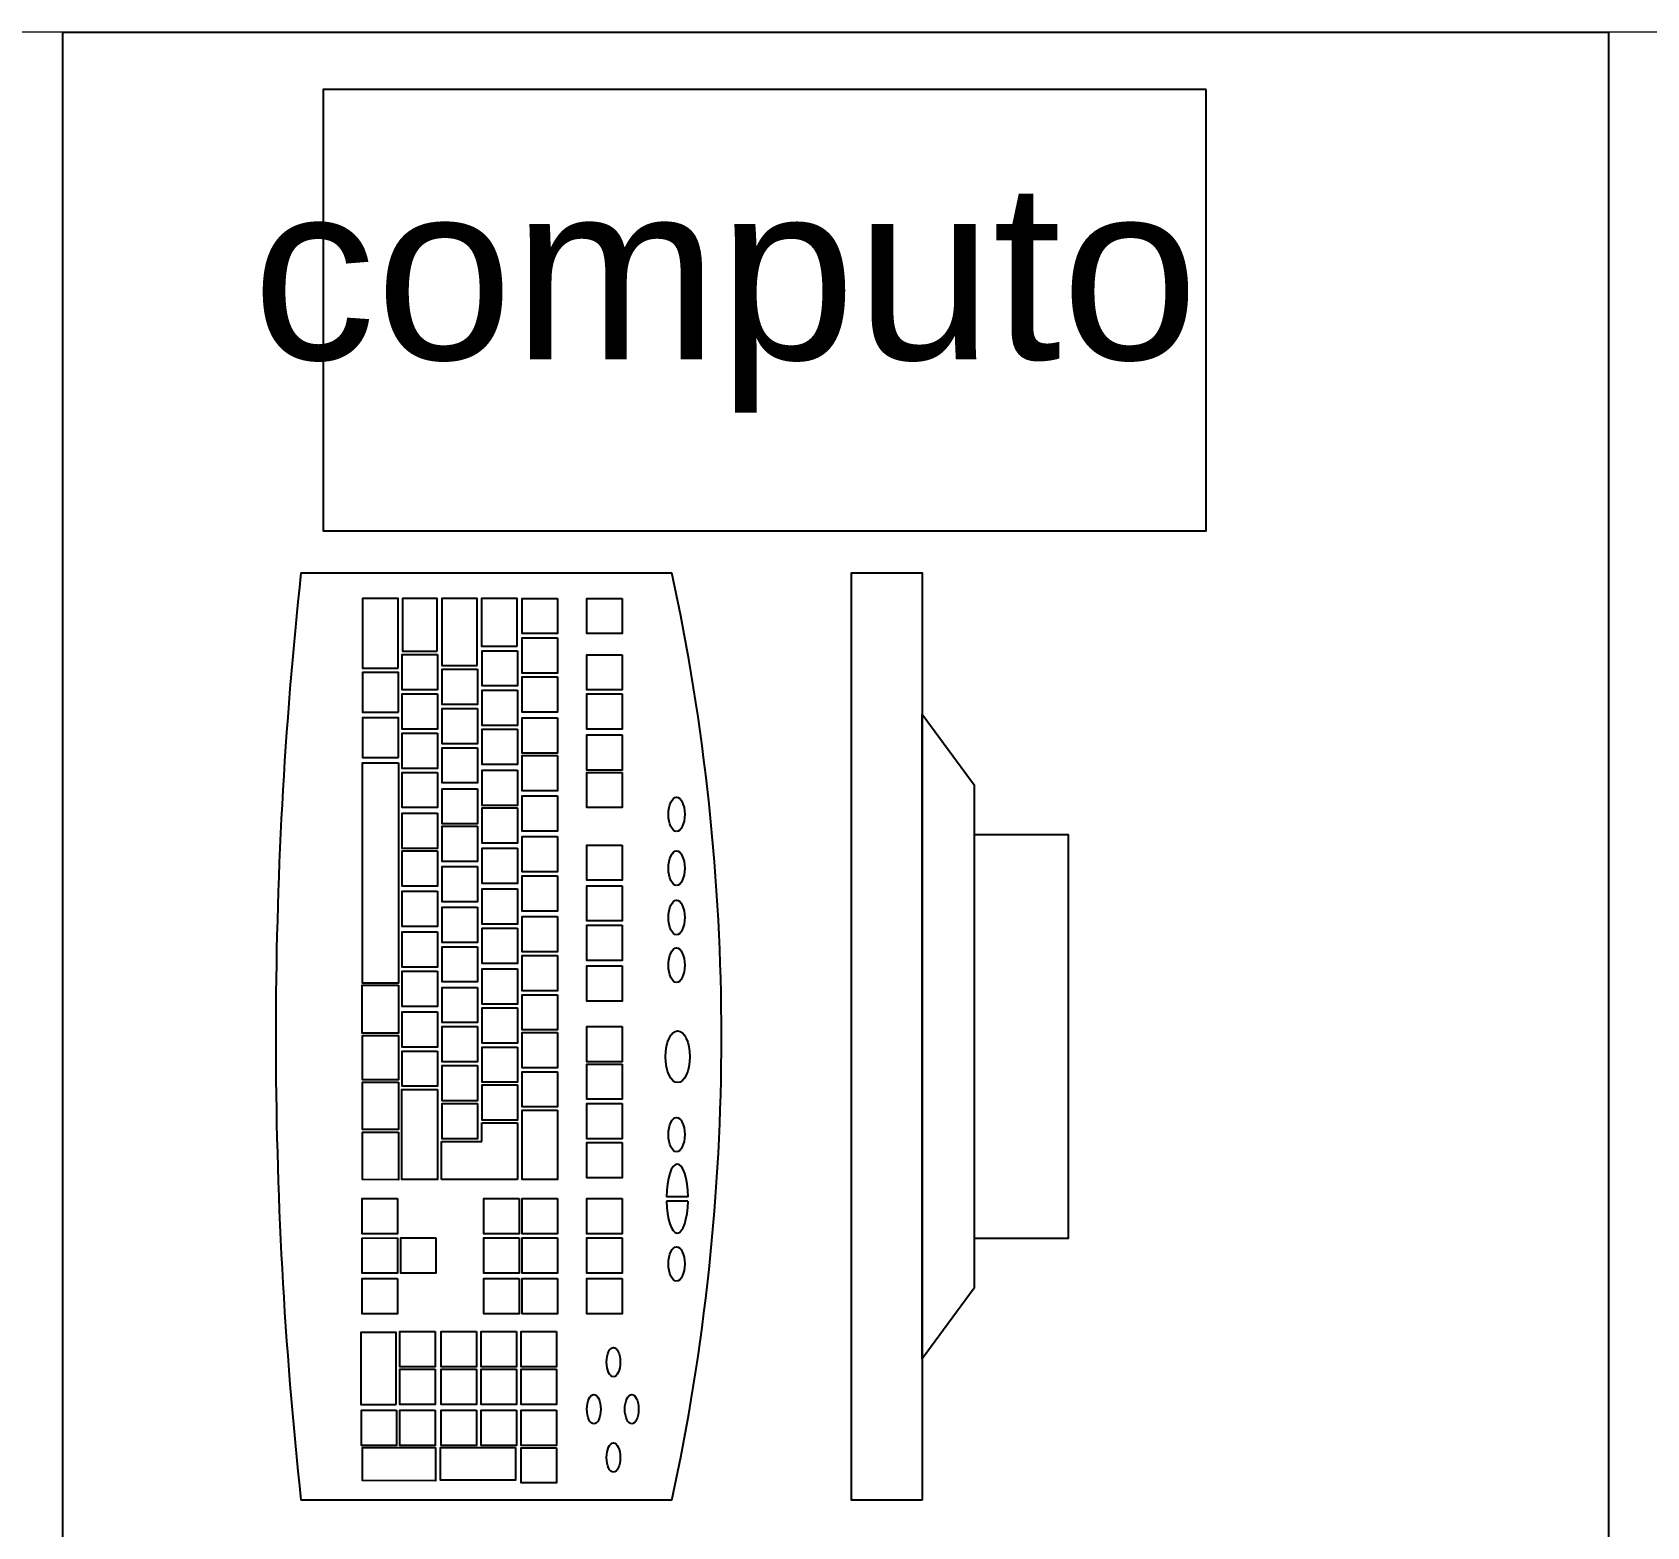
# Model space of a CAD drawing. Header units: metres. Extents: x -22 to 564, y 0 to 143.
# Drawn here: x 329.988 to 330.72, y 36.798 to 37.475 of the extents above; entities that cross this region are included whole.
import ezdxf

# ---------------------------------------------------------------- set-up
doc = ezdxf.new("R2010")
doc.units = ezdxf.units.M
for name, color, linetype in [('XREF 3N NEURO-ONCOLOGIA$0$MOBILIARIO', 161, 'Continuous'), ('XREF 3N NEURO-ONCOLOGIA$0$MOBILIARIO FIJO', 40, 'Continuous'), ('XREF 3N NEURO-ONCOLOGIA$0$TEXTO', 7, 'Continuous')]:
    doc.layers.add(name, color=color, linetype=linetype)
doc.layers.add('XREF 3N NEURO-ONCOLOGIA$0$MUROS DE TABLAROCA', color=150, linetype='Continuous', lineweight=13)
doc.styles.add('XREF 3N NEURO-ONCOLOGIA$0$100 SUBTITULOS 30', font='arial.ttf', dxfattribs={"height": 0.3})

# ---------------------------------------------------------------- blocks, each defined once
blk = doc.blocks.new('XREF 3N NEURO-ONCOLOGIA$0$A$Cbe426cc1')
for p, q in [((-0.22547, -0.01575), (-0.10668, 0.10304)), ((0.09833, -0.09162), (0.09143, -0.09852)), ((0.09967, -0.09297), (0.09277, -0.09986)), ((0.00856, -0.13393), (0.01996, -0.12252)), ((0.01996, -0.12252), (0.03813, -0.14069)), ((0.01453, -0.1399), (0.00856, -0.13393)), ((0.00156, -0.15286), (0.01453, -0.1399)), ((0.03813, -0.14069), (0.01376, -0.16506)), ((0.01376, -0.16506), (0.00156, -0.15286)), ((0.19031, -0.19394), (0.07151, -0.31273))]:
    blk.add_line(p, q)
at = {"elevation": 0}
for points in [[(-0.09038, 0.42907), (-0.37322, 0.14623), (-0.2318, 0.00481), (0.05104, 0.28765)], [(0.27041, -0.11373), (0.24778, -0.13636), (-0.0492, 0.16063), (-0.02658, 0.18325)], [(0.21923, -0.02926), (0.22521, -0.06853), (0.01873, 0.13795), (0.05801, 0.13196)]]:
    blk.add_lwpolyline(points, close=True, dxfattribs=at)
blk.add_lwpolyline([(0.20322, -0.01325), (0.23347, 0.017), (0.10426, 0.14621), (0.07401, 0.11596)], dxfattribs=at)
for points in [[(-0.11448, 0.07894), (-0.10319, 0.06765), (-0.11448, 0.05636), (-0.12577, 0.06765), (-0.11448, 0.07894)], [(-0.09643, 0.06089), (-0.08514, 0.0496), (-0.09643, 0.03831), (-0.10772, 0.0496), (-0.09643, 0.06089)], [(-0.13517, 0.05826), (-0.12388, 0.04697), (-0.13517, 0.03568), (-0.14646, 0.04697), (-0.13517, 0.05826)], [(-0.12254, 0.04563), (-0.11125, 0.03434), (-0.12254, 0.02305), (-0.13383, 0.03434), (-0.12254, 0.04563)], [(-0.08391, 0.04837), (-0.07262, 0.03708), (-0.08391, 0.02579), (-0.0952, 0.03708), (-0.08391, 0.04837)], [(-0.11002, 0.03311), (-0.09873, 0.02182), (-0.11002, 0.01053), (-0.12131, 0.02182), (-0.11002, 0.03311)], [(-0.07079, 0.03525), (-0.0595, 0.02396), (-0.07079, 0.01267), (-0.08208, 0.02396), (-0.07079, 0.03525)], [(-0.13121, 0.02868), (-0.11992, 0.01739), (-0.13121, 0.0061), (-0.1425, 0.01739), (-0.13121, 0.02868)], [(-0.05876, 0.02322), (-0.04747, 0.01193), (-0.05876, 0.00064), (-0.07005, 0.01193), (-0.05876, 0.02322)], [(-0.11858, 0.01606), (-0.10729, 0.00477), (-0.11858, -0.00652), (-0.12987, 0.00477), (-0.11858, 0.01606)], [(-0.0969, 0.01999), (-0.08561, 0.0087), (-0.0969, -0.00259), (-0.10819, 0.0087), (-0.0969, 0.01999)], [(-0.1381, 0.00996), (-0.12681, -0.00133), (-0.1381, -0.01262), (-0.14939, -0.00133), (-0.1381, 0.00996)], [(-0.08487, 0.00796), (-0.07358, -0.00334), (-0.08487, -0.01463), (-0.09616, -0.00334), (-0.08487, 0.00796)], [(-0.1556, 0.00185), (-0.14431, -0.00944), (-0.1556, -0.02073), (-0.16689, -0.00944), (-0.1556, 0.00185)], [(-0.10606, 0.00353), (-0.09477, -0.00776), (-0.10606, -0.01905), (-0.11735, -0.00776), (-0.10606, 0.00353)], [(-0.12547, -0.00267), (-0.11418, -0.01396), (-0.12547, -0.02525), (-0.13676, -0.01396), (-0.12547, -0.00267)], [(-0.07195, -0.00497), (-0.06066, -0.01626), (-0.07195, -0.02755), (-0.08324, -0.01626), (-0.07195, -0.00497)], [(-0.03548, -0.00006), (-0.02419, -0.01135), (-0.03548, -0.02264), (-0.04677, -0.01135), (-0.03548, -0.00006)], [(-0.14301, -0.01074), (-0.13172, -0.02203), (-0.14301, -0.03332), (-0.1543, -0.02203), (-0.14301, -0.01074)], [(-0.09294, -0.00959), (-0.08165, -0.02088), (-0.09294, -0.03217), (-0.10423, -0.02088), (-0.09294, -0.00959)], [(-0.02246, -0.01308), (-0.01117, -0.02437), (-0.02246, -0.03566), (-0.03375, -0.02437), (-0.02246, -0.01308)], [(-0.11295, -0.01519), (-0.10166, -0.02648), (-0.11295, -0.03777), (-0.12424, -0.02648), (-0.11295, -0.01519)], [(-0.08091, -0.02162), (-0.06962, -0.03291), (-0.08091, -0.0442), (-0.0922, -0.03291), (-0.08091, -0.02162)], [(-0.05893, -0.01798), (-0.04764, -0.02927), (-0.05893, -0.04056), (-0.07022, -0.02927), (-0.05893, -0.01798)], [(-0.13039, -0.02336), (-0.1191, -0.03465), (-0.13039, -0.04594), (-0.14168, -0.03465), (-0.13039, -0.02336)], [(-0.09983, -0.02831), (-0.08854, -0.0396), (-0.09983, -0.05089), (-0.11112, -0.0396), (-0.09983, -0.02831)], [(-0.00984, -0.0257), (0.00145, -0.03699), (-0.00984, -0.04828), (-0.02113, -0.03699), (-0.00984, -0.0257)], [(-0.11786, -0.03589), (-0.10657, -0.04718), (-0.11786, -0.05847), (-0.12915, -0.04718), (-0.11786, -0.03589)], [(-0.06799, -0.03454), (-0.0567, -0.04583), (-0.06799, -0.05712), (-0.07928, -0.04583), (-0.06799, -0.03454)], [(-0.0463, -0.03061), (-0.03501, -0.0419), (-0.0463, -0.05319), (-0.05759, -0.0419), (-0.0463, -0.03061)], [(-0.0878, -0.04034), (-0.07651, -0.05163), (-0.0878, -0.06292), (-0.09909, -0.05163), (-0.0878, -0.04034)], [(-0.03328, -0.04363), (-0.02199, -0.05492), (-0.03328, -0.06621), (-0.04458, -0.05492), (-0.03328, -0.04363)], [(0.00318, -0.03872), (0.01447, -0.05001), (0.00318, -0.0613), (-0.00811, -0.05001), (0.00318, -0.03872)], [(-0.10475, -0.04901), (-0.09346, -0.0603), (-0.10475, -0.07159), (-0.11604, -0.0603), (-0.10475, -0.04901)], [(-0.05497, -0.04756), (-0.04368, -0.05885), (-0.05497, -0.07014), (-0.06626, -0.05885), (-0.05497, -0.04756)], [(-0.07488, -0.05326), (-0.06359, -0.06455), (-0.07488, -0.07584), (-0.08617, -0.06455), (-0.07488, -0.05326)], [(-0.02076, -0.05615), (-0.00947, -0.06744), (-0.02076, -0.07873), (-0.03205, -0.06744), (-0.02076, -0.05615)], [(0.02261, -0.05815), (0.0339, -0.06944), (0.02261, -0.08073), (0.01132, -0.06944), (0.02261, -0.05815)], [(-0.09271, -0.06104), (-0.08142, -0.07233), (-0.09271, -0.08362), (-0.104, -0.07233), (-0.09271, -0.06104)], [(-0.04234, -0.06018), (-0.03105, -0.07147), (-0.04234, -0.08276), (-0.05363, -0.07147), (-0.04234, -0.06018)], [(-0.06186, -0.06628), (-0.05057, -0.07757), (-0.06186, -0.08886), (-0.07315, -0.07757), (-0.06186, -0.06628)], [(-0.00823, -0.06868), (0.00306, -0.07997), (-0.00823, -0.09126), (-0.01952, -0.07997), (-0.00823, -0.06868)], [(0.03465, -0.07018), (0.04594, -0.08147), (0.03465, -0.09276), (0.02336, -0.08147), (0.03465, -0.07018)], [(-0.07979, -0.07396), (-0.0685, -0.08525), (-0.07979, -0.09654), (-0.09108, -0.08525), (-0.07979, -0.07396)], [(-0.04923, -0.07891), (-0.03794, -0.0902), (-0.04923, -0.10149), (-0.06052, -0.0902), (-0.04923, -0.07891)], [(-0.02932, -0.0732), (-0.01803, -0.08449), (-0.02932, -0.09578), (-0.04061, -0.08449), (-0.02932, -0.0732)], [(-0.06677, -0.08698), (-0.05548, -0.09827), (-0.06677, -0.10956), (-0.07806, -0.09827), (-0.06677, -0.08698)], [(-0.0168, -0.08573), (-0.00551, -0.09702), (-0.0168, -0.10831), (-0.02809, -0.09702), (-0.0168, -0.08573)], [(0.0039, -0.08081), (0.01519, -0.0921), (0.0039, -0.10339), (-0.00739, -0.0921), (0.0039, -0.08081)], [(0.04727, -0.08281), (0.05856, -0.0941), (0.04727, -0.10539), (0.03598, -0.0941), (0.04727, -0.08281)], [(-0.03621, -0.09193), (-0.02492, -0.10322), (-0.03621, -0.11451), (-0.0475, -0.10322), (-0.03621, -0.09193)], [(0.01642, -0.09334), (0.02771, -0.10463), (0.01642, -0.11592), (0.00513, -0.10463), (0.01642, -0.09334)], [(-0.05415, -0.0996), (-0.04286, -0.11089), (-0.05415, -0.12219), (-0.06544, -0.11089), (-0.05415, -0.0996)], [(-0.00427, -0.09825), (0.00702, -0.10954), (-0.00427, -0.12083), (-0.01556, -0.10954), (-0.00427, -0.09825)], [(0.0598, -0.09533), (0.07109, -0.10663), (0.0598, -0.11792), (0.04851, -0.10663), (0.0598, -0.09533)], [(-0.02369, -0.10445), (-0.0124, -0.11574), (-0.02369, -0.12703), (-0.03498, -0.11574), (-0.02369, -0.10445)], [(-0.04113, -0.11262), (-0.02984, -0.12391), (-0.04113, -0.1352), (-0.05242, -0.12391), (-0.04113, -0.11262)], [(-0.01116, -0.11698), (0.00013, -0.12827), (-0.01116, -0.13956), (-0.02245, -0.12827), (-0.01116, -0.11698)], [(0.00786, -0.11039), (0.01915, -0.12168), (0.00786, -0.13297), (-0.00343, -0.12168), (0.00786, -0.11039)], [(0.07775, -0.11329), (0.08904, -0.12458), (0.07775, -0.13587), (0.06646, -0.12458), (0.07775, -0.11329)], [(-0.0286, -0.12515), (-0.01731, -0.13644), (-0.0286, -0.14773), (-0.03989, -0.13644), (-0.0286, -0.12515)], [(0.00097, -0.12911), (0.01226, -0.1404), (0.00097, -0.15169), (-0.01032, -0.1404), (0.00097, -0.12911)], [(0.09037, -0.12591), (0.10166, -0.1372), (0.09037, -0.14849), (0.07908, -0.1372), (0.09037, -0.12591)], [(0.05706, -0.13397), (0.06835, -0.14526), (0.05706, -0.15655), (0.04577, -0.14526), (0.05706, -0.13397)], [(0.10339, -0.13893), (0.11468, -0.15022), (0.10339, -0.16151), (0.0921, -0.15022), (0.10339, -0.13893)], [(0.04475, -0.14629), (0.05604, -0.15758), (0.04475, -0.16887), (0.03346, -0.15758), (0.04475, -0.14629)], [(0.06968, -0.1466), (0.08098, -0.15789), (0.06968, -0.16918), (0.05839, -0.15789), (0.06968, -0.1466)], [(0.05737, -0.15891), (0.06866, -0.1702), (0.05737, -0.18149), (0.04608, -0.1702), (0.05737, -0.15891)], [(0.0827, -0.15962), (0.09399, -0.17091), (0.0827, -0.1822), (0.07141, -0.17091), (0.0827, -0.15962)], [(0.07039, -0.17193), (0.08168, -0.18322), (0.07039, -0.19451), (0.0591, -0.18322), (0.07039, -0.17193)], [(0.09937, -0.17688), (0.11066, -0.18817), (0.09937, -0.19946), (0.08808, -0.18817), (0.09937, -0.17688)], [(0.00583, -0.1852), (0.01712, -0.19649), (0.00583, -0.20778), (-0.00546, -0.19649), (0.00583, -0.1852)], [(0.03077, -0.18551), (0.04206, -0.1968), (0.03077, -0.20809), (0.01948, -0.1968), (0.03077, -0.18551)], [(0.08657, -0.18968), (0.09786, -0.20097), (0.08657, -0.21226), (0.07528, -0.20097), (0.08657, -0.18968)], [(0.11141, -0.18891), (0.1227, -0.2002), (0.11141, -0.21149), (0.10012, -0.2002), (0.11141, -0.18891)], [(0.01846, -0.19782), (0.02975, -0.20912), (0.01846, -0.22041), (0.00717, -0.20912), (0.01846, -0.19782)], [(0.07376, -0.20249), (0.08505, -0.21378), (0.07376, -0.22507), (0.06247, -0.21378), (0.07376, -0.20249)], [(0.0986, -0.20172), (0.10989, -0.21301), (0.0986, -0.2243), (0.08731, -0.21301), (0.0986, -0.20172)], [(0.12452, -0.20203), (0.13581, -0.21332), (0.12452, -0.22461), (0.11323, -0.21332), (0.12452, -0.20203)], [(0.03148, -0.21084), (0.04277, -0.22213), (0.03148, -0.23342), (0.02019, -0.22213), (0.03148, -0.21084)], [(0.06046, -0.21579), (0.07175, -0.22708), (0.06046, -0.23837), (0.04917, -0.22708), (0.06046, -0.21579)], [(0.08579, -0.21452), (0.09708, -0.22581), (0.08579, -0.2371), (0.0745, -0.22581), (0.08579, -0.21452)], [(0.11172, -0.21483), (0.12301, -0.22612), (0.11172, -0.23741), (0.10043, -0.22612), (0.11172, -0.21483)], [(0.13656, -0.21406), (0.14785, -0.22535), (0.13656, -0.23664), (0.12527, -0.22535), (0.13656, -0.21406)], [(0.07249, -0.22782), (0.08378, -0.23911), (0.07249, -0.2504), (0.0612, -0.23911), (0.07249, -0.22782)], [(0.09891, -0.22764), (0.1102, -0.23893), (0.09891, -0.25022), (0.08762, -0.23893), (0.09891, -0.22764)], [(0.08561, -0.24094), (0.0969, -0.25223), (0.08561, -0.26352), (0.07432, -0.25223), (0.08561, -0.24094)], [(0.0733, -0.25325), (0.08459, -0.26454), (0.0733, -0.27583), (0.06201, -0.26454), (0.0733, -0.25325)]]:
    blk.add_lwpolyline(points)
for points in [[(-0.13285, 0.03002), (-0.14812, 0.04529), (-0.15946, 0.03396), (-0.14419, 0.01869)], [(-0.13944, 0.01105), (-0.1609, 0.03251), (-0.17224, 0.02118), (-0.15078, -0.00028)], [(-0.15676, 0.00281), (-0.17368, 0.01973), (-0.18481, 0.00861), (-0.16789, -0.00831)], [(-0.16382, -0.0152), (-0.18623, 0.00721), (-0.19762, -0.00418), (-0.17521, -0.02659)], [(-0.14966, -0.0291), (-0.16238, -0.01638), (-0.1739, -0.0279), (-0.16118, -0.04062)], [(-0.13511, -0.04365), (-0.14783, -0.03093), (-0.15935, -0.04245), (-0.14663, -0.05517)], [(-0.13343, -0.04525), (-0.06277, -0.1159), (-0.07433, -0.12746), (-0.14499, -0.05681)], [(0.0287, -0.10561), (0.05094, -0.12786), (0.03964, -0.13916), (0.0174, -0.11692)], [(-0.06218, -0.11661), (-0.0469, -0.13189), (-0.05846, -0.14346), (-0.07375, -0.12818)], [(-0.04614, -0.13262), (-0.03185, -0.14691), (-0.04336, -0.15841), (-0.05765, -0.14413)], [(-0.01632, -0.13748), (0.0125, -0.1663), (0.00112, -0.17767), (-0.0277, -0.14885)], [(-0.03112, -0.14764), (-0.01596, -0.1628), (-0.02747, -0.17431), (-0.04263, -0.15914)], [(-0.01509, -0.16368), (0.00008, -0.17884), (-0.01143, -0.19034), (-0.02659, -0.17518)], [(0.07137, -0.25158), (0.04828, -0.22849), (0.03695, -0.23982), (0.06004, -0.26291)], [(0.12332, -0.22709), (0.13377, -0.23754), (0.10977, -0.26154), (0.09932, -0.25109)], [(0.09765, -0.25276), (0.10831, -0.26342), (0.08493, -0.28679), (0.07428, -0.27613)]]:
    blk.add_lwpolyline(points, close=True)
for centre, radius, start, end in [((-0.64444, -0.7317), 0.99297, 32.7905, 57.20948), ((1.28518, 1.19792), 1.9378, 218.77862, 231.22137)]:
    blk.add_arc(centre, radius, start, end)
for centre, major_axis in [((-0.02786, 0.02724), (0.00553, -0.00553)), ((-0.0106, 0.00998), (0.00553, -0.00553)), ((0.00519, -0.0058), (0.00553, -0.00553)), ((0.02047, -0.02109), (0.00553, -0.00553)), ((0.05013, -0.05005), (0.0083, -0.0083)), ((0.07472, -0.07534), (0.00553, -0.00553)), ((0.11614, -0.11676), (0.00553, -0.00553)), ((0.12734, -0.16841), (0.0047, -0.0047)), ((0.1483, -0.17764), (0.0047, -0.0047)), ((0.13615, -0.18978), (0.0047, -0.0047)), ((0.15794, -0.19901), (0.0047, -0.0047))]:
    blk.add_ellipse(centre, major_axis=major_axis, ratio=0.470035)
for centre, start_param, end_param in [((0.09516, -0.09535), 7.880054, 10.969502), ((0.09568, -0.09587), 4.762857, 7.803514)]:
    blk.add_ellipse(centre, major_axis=(0.01079, -0.01079), ratio=0.319888, start_param=start_param, end_param=end_param)
blk = doc.blocks.new('XREF 3N NEURO-ONCOLOGIA')
at = {"layer": 'XREF 3N NEURO-ONCOLOGIA$0$MOBILIARIO'}
blk.add_lwpolyline([(5.20796, 7.22645), (5.20796, 6.52645), (4.00796, 6.52645), (4.00796, 7.22645)], close=True, dxfattribs=at)
at = {"layer": 'XREF 3N NEURO-ONCOLOGIA$0$MUROS DE TABLAROCA'}
blk.add_line((5.20796, 5.12007), (5.20797, 7.89991), dxfattribs=at)
at = {"layer": 'XREF 3N NEURO-ONCOLOGIA$0$MOBILIARIO FIJO', "rotation": 224.9999999999999}
blk.add_blockref('XREF 3N NEURO-ONCOLOGIA$0$A$Cbe426cc1', (4.81479, 6.94809), dxfattribs=at)
at = {"layer": 'XREF 3N NEURO-ONCOLOGIA$0$TEXTO', "insert": (5.13977, 6.71212, 0), "char_height": 0.08, "attachment_point": 3, "rotation": 270, "style": 'XREF 3N NEURO-ONCOLOGIA$0$100 SUBTITULOS 30'}
blk.add_mtext('computo', dxfattribs=at)

msp = doc.modelspace()

# ---------------------------------------------------------------- block references
at = {"rotation": 90}
msp.add_blockref('XREF 3N NEURO-ONCOLOGIA', (337.22862, 32.26709), dxfattribs=at)

doc.saveas('drawing.dxf')
